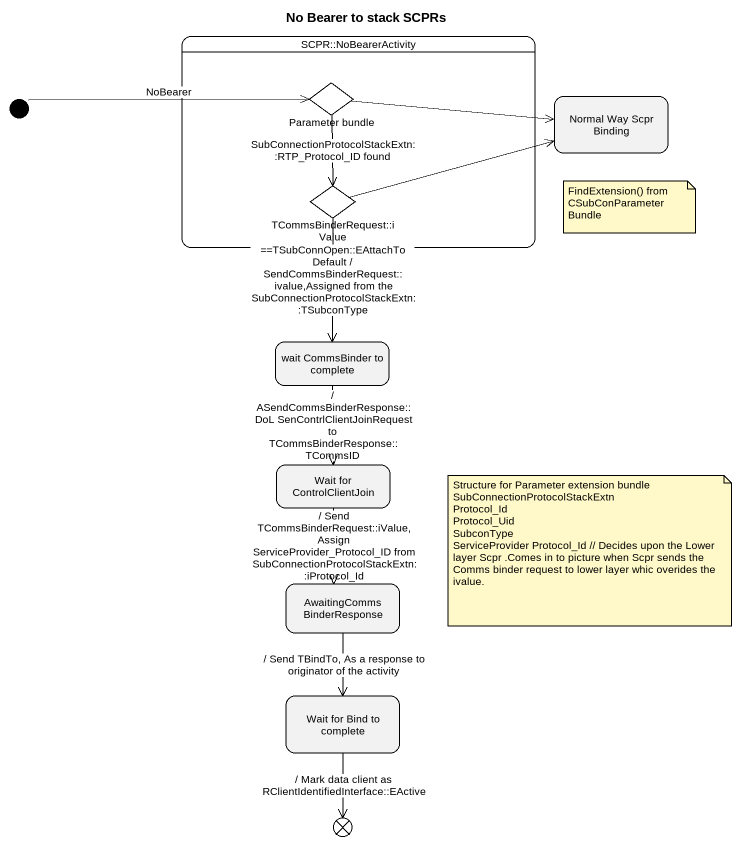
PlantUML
@startuml
title No Bearer to stack SCPRs
hide empty description
state "SCPR::NoBearerActivity" as SCPR_NoBearerActivity {
  state "Parameter bundle" as Parameter_bundle <<choice>>
  state "TCommsBinderRequest::iValue" as TCommsBinderRequest_iValue <<choice>>
}
state initial1 <<start>>
state "Normal Way Scpr Binding" as Normal_Way_Scpr_Binding
state "wait CommsBinder to complete" as wait_CommsBinder_to_complete
state "Wait for ControlClientJoin" as Wait_for_ControlClientJoin
state AwaitingCommsBinderResponse
state "Wait for Bind to complete" as Wait_for_Bind_to_complete
state exit1 <<choice>>
Parameter_bundle -right-> Normal_Way_Scpr_Binding
Parameter_bundle --> TCommsBinderRequest_iValue : SubConnectionProtocolStackExtn::RTP_Protocol_ID found
initial1 -right-> Parameter_bundle : NoBearer
TCommsBinderRequest_iValue -right-> Normal_Way_Scpr_Binding
TCommsBinderRequest_iValue --> wait_CommsBinder_to_complete : ==TSubConnOpen::EAttachToDefault / SendCommsBinderRequest::ivalue,Assigned from the SubConnectionProtocolStackExtn::TSubconType
wait_CommsBinder_to_complete --> Wait_for_ControlClientJoin : / ASendCommsBinderResponse::DoL SenContrlClientJoinRequest to TCommsBinderResponse::TCommsID
Wait_for_ControlClientJoin --> AwaitingCommsBinderResponse : / Send TCommsBinderRequest::iValue,Assign ServiceProvider_Protocol_ID from SubConnectionProtocolStackExtn::iProtocol_Id
AwaitingCommsBinderResponse --> Wait_for_Bind_to_complete : / Send TBindTo, As a response to originator of the activity
Wait_for_Bind_to_complete --> exit1 : / Mark data client as RClientIdentifiedInterface::EActive
note as N1
  FindExtension() from CSubConParameterBundle
end note
note as N2
  Structure for Parameter extension bundle SubConnectionProtocolStackExtn
  Protocol_Id
  Protocol_Uid
  SubconType
  ServiceProvider Protocol_Id // Decides upon the Lower layer Scpr .Comes in to picture when Scpr sends the Comms binder request to lower layer whic overides the ivalue.
end note
@enduml
